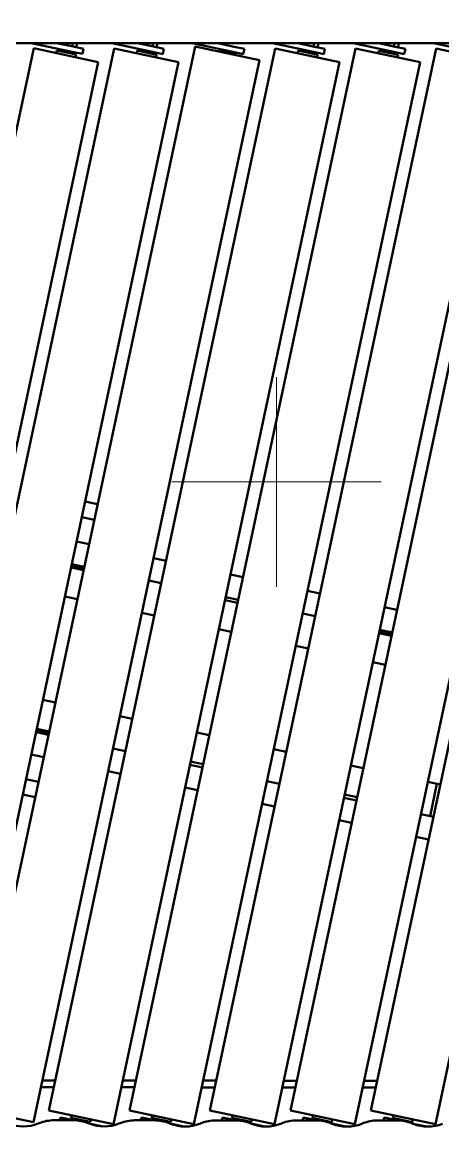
# Model space of a CAD drawing. Header units: millimetres. Extents: x 845401 to 948039, y 511594 to 550263.
# Drawn here: x 916760 to 917079, y 536634 to 537483 of the extents above; entities that cross this region are included whole.
import ezdxf

# ---------------------------------------------------------------- set-up
doc = ezdxf.new("R2010")
doc.units = ezdxf.units.MM
doc.layers.add('00', color=7, linetype='Continuous')
doc.layers.add('A-剖-0.10mm.......SECT-L01', color=255, linetype='Continuous', lineweight=18)
doc.layers.add('可见 (ISO)', color=7, linetype='Continuous', lineweight=50)

# ---------------------------------------------------------------- blocks, each defined once
blk = doc.blocks.new('单件分离新结构核图')
at = {"layer": '可见 (ISO)'}
for p, q in [((4623683.87, 896123.08), (4621866.37, 896123.08)), ((4623030.51, 896119.1), (4622859.5, 895314.57)), ((4623091.51, 896119.1), (4622920.5, 895314.57)), ((4623152.82, 896120.57), (4622981.82, 895316.04)), ((4623028.67, 896123.07), (4623059.61, 896116.49)), ((4623079.42, 896108.7), (4623030.51, 896119.1)), ((4623213.51, 896119.1), (4623042.5, 895314.57)), ((4623047.86, 896123.08), (4623060.44, 896120.4)), ((4623049.48, 896118.64), (4623049.17, 896117.18)), ((4623050.42, 896123.08), (4623050.31, 896122.56)), ((4623053.67, 896123.08), (4623053.42, 896121.9)), ((4623060.16, 896123.08), (4623059.63, 896120.58)), ((4623068.26, 896118.74), (4623060.44, 896120.4)), ((4623063.41, 896123.08), (4623062.74, 896119.92)), ((4623068.26, 896118.74), (4623067.43, 896114.83)), ((4623089.67, 896123.07), (4623120.61, 896116.49)), ((4623140.42, 896108.7), (4623091.51, 896119.1)), ((4623274.51, 896119.1), (4623103.5, 895314.57)), ((4623108.86, 896123.08), (4623121.44, 896120.4)), ((4623110.48, 896118.64), (4623110.17, 896117.18)), ((4623111.42, 896123.08), (4623111.31, 896122.56)), ((4623114.67, 896123.08), (4623114.42, 896121.9)), ((4623121.16, 896123.08), (4623120.63, 896120.58)), ((4623129.26, 896118.74), (4623121.44, 896120.4)), ((4623124.41, 896123.08), (4623123.74, 896119.92)), ((4623129.26, 896118.74), (4623128.43, 896114.83)), ((4623150.67, 896123.07), (4623181.61, 896116.49)), ((4623201.73, 896110.17), (4623152.82, 896120.57)), ((4623335.51, 896119.1), (4623164.5, 895314.57)), ((4623169.86, 896123.08), (4623182.44, 896120.4)), ((4623172.31, 896118.47), (4623171.72, 896118.08)), ((4623190.26, 896118.74), (4623182.44, 896120.4)), ((4623190.26, 896118.74), (4623189.43, 896114.83)), ((4623211.67, 896123.07), (4623242.61, 896116.49)), ((4623262.42, 896108.7), (4623213.51, 896119.1)), ((4623396.51, 896119.1), (4623225.5, 895314.57)), ((4623230.86, 896123.08), (4623243.44, 896120.4)), ((4623232.48, 896118.64), (4623232.17, 896117.18)), ((4623233.42, 896123.08), (4623233.31, 896122.56)), ((4623236.67, 896123.08), (4623236.42, 896121.9)), ((4623243.16, 896123.08), (4623242.63, 896120.58)), ((4623251.26, 896118.74), (4623243.44, 896120.4)), ((4623246.41, 896123.08), (4623245.74, 896119.92)), ((4623251.26, 896118.74), (4623250.43, 896114.83)), ((4623272.67, 896123.07), (4623303.61, 896116.49)), ((4623323.42, 896108.7), (4623274.51, 896119.1)), ((4623457.51, 896119.1), (4623286.5, 895314.57)), ((4623291.86, 896123.08), (4623304.44, 896120.4)), ((4623293.48, 896118.64), (4623293.17, 896117.18)), ((4623294.42, 896123.08), (4623294.31, 896122.56)), ((4623297.67, 896123.08), (4623297.42, 896121.9)), ((4623304.16, 896123.08), (4623303.63, 896120.58)), ((4623312.26, 896118.74), (4623304.44, 896120.4)), ((4623307.41, 896123.08), (4623306.74, 896119.92)), ((4623312.26, 896118.74), (4623311.43, 896114.83)), ((4623333.67, 896123.07), (4623364.61, 896116.49)), ((4623384.42, 896108.7), (4623335.51, 896119.1)), ((4623201.73, 896110.17), (4623030.72, 895305.64)), ((4623048.05, 896117.42), (4623047.63, 896115.46)), ((4623062.72, 896114.3), (4623048.05, 896117.42)), ((4623052.59, 896117.98), (4623052.28, 896116.52)), ((4623058.8, 896116.66), (4623058.49, 896115.2)), ((4623059.61, 896116.49), (4623067.43, 896114.83)), ((4623061.91, 896116), (4623061.59, 896114.54)), ((4623062.72, 896114.3), (4623062.3, 896112.34)), ((4623109.05, 896117.42), (4623108.63, 896115.46)), ((4623123.72, 896114.3), (4623109.05, 896117.42)), ((4623113.59, 896117.98), (4623113.28, 896116.52)), ((4623119.8, 896116.66), (4623119.49, 896115.2)), ((4623120.61, 896116.49), (4623128.43, 896114.83)), ((4623122.91, 896116), (4623122.59, 896114.54)), ((4623123.72, 896114.3), (4623123.3, 896112.34)), ((4623171.72, 896118.08), (4623171.41, 896116.61)), ((4623171.72, 896118.08), (4623183.46, 896115.59)), ((4623181.61, 896116.49), (4623189.43, 896114.83)), ((4623183.07, 896116.18), (4623183.46, 896115.59)), ((4623183.46, 896115.59), (4623183.15, 896114.12)), ((4623231.05, 896117.42), (4623230.63, 896115.46)), ((4623245.72, 896114.3), (4623231.05, 896117.42)), ((4623235.59, 896117.98), (4623235.28, 896116.52)), ((4623241.8, 896116.66), (4623241.49, 896115.2)), ((4623242.61, 896116.49), (4623250.43, 896114.83)), ((4623244.91, 896116), (4623244.59, 896114.54)), ((4623245.72, 896114.3), (4623245.3, 896112.34)), ((4623292.05, 896117.42), (4623291.63, 896115.46)), ((4623306.72, 896114.3), (4623292.05, 896117.42)), ((4623296.59, 896117.98), (4623296.28, 896116.52)), ((4623302.8, 896116.66), (4623302.49, 896115.2)), ((4623303.61, 896116.49), (4623311.43, 896114.83)), ((4623305.91, 896116), (4623305.59, 896114.54)), ((4623306.72, 896114.3), (4623306.3, 896112.34)), ((4623079.42, 896108.7), (4622908.41, 895304.18)), ((4623140.42, 896108.7), (4622969.41, 895304.18)), ((4623262.42, 896108.7), (4623091.41, 895304.18)), ((4623323.42, 896108.7), (4623152.41, 895304.18)), ((4623384.42, 896108.7), (4623213.41, 895304.18)), ((4623445.42, 896108.7), (4623274.41, 895304.18)), ((4623506.42, 896108.7), (4623335.41, 895304.18)), ((4623079.11, 895773.75), (4623069.65, 895775.76)), ((4623076.61, 895762.01), (4623067.16, 895764.02)), ((4623072.66, 895743.43), (4623063.21, 895745.44)), ((4623069.02, 895726.31), (4623059.57, 895728.32)), ((4623131.02, 895731.02), (4623121.57, 895733.03)), ((4623059.05, 895725.87), (4623068.5, 895723.86)), ((4623068.59, 895725.38), (4623059.36, 895727.34)), ((4623068.59, 895725.38), (4623068.28, 895723.91)), ((4623068.7, 895726.38), (4623068.51, 895725.5)), ((4623068.51, 895725.5), (4623068.59, 895725.38)), ((4623189.39, 895718.62), (4623179.93, 895720.63)), ((4623127.39, 895713.9), (4623117.93, 895715.91)), ((4623054.37, 895703.87), (4623063.82, 895701.86)), ((4623185.75, 895701.5), (4623176.29, 895703.51)), ((4623247.75, 895706.21), (4623238.29, 895708.22)), ((4623175.77, 895701.06), (4623185.23, 895699.05)), ((4623306.11, 895693.81), (4623296.66, 895695.82)), ((4623112.73, 895691.46), (4623122.19, 895689.45)), ((4623244.11, 895689.09), (4623234.66, 895691.1)), ((4623171.1, 895679.05), (4623180.55, 895677.05)), ((4623302.27, 895675.71), (4623292.81, 895677.72)), ((4623302.37, 895676.2), (4623292.92, 895678.21)), ((4623302.47, 895676.69), (4623293.02, 895678.7)), ((4623292.5, 895676.25), (4623301.96, 895674.24)), ((4623229.46, 895666.65), (4623238.91, 895664.64)), ((4623287.82, 895654.24), (4623297.28, 895652.23)), ((4623037.74, 895625.61), (4623047.19, 895623.6)), ((4623096.1, 895613.21), (4623105.55, 895611.2)), ((4623041.99, 895599.15), (4623032.54, 895601.16)), ((4623041.96, 895600.59), (4623032.83, 895602.53)), ((4623042.51, 895601.6), (4623033.06, 895603.61)), ((4623041.8, 895601.75), (4623041.57, 895600.67)), ((4623041.96, 895600.59), (4623041.67, 895599.22)), ((4623154.46, 895600.8), (4623163.92, 895598.79)), ((4623038.36, 895582.03), (4623028.9, 895584.04)), ((4623100.36, 895586.74), (4623090.9, 895588.75)), ((4623212.83, 895588.4), (4623222.28, 895586.39)), ((4623158.72, 895574.34), (4623149.26, 895576.35)), ((4623159.24, 895576.78), (4623149.78, 895578.79)), ((4623271.19, 895575.99), (4623280.64, 895573.98)), ((4623096.72, 895569.63), (4623087.26, 895571.64)), ((4623034.41, 895563.45), (4623024.95, 895565.46)), ((4623155.08, 895557.22), (4623145.63, 895559.23)), ((4623217.08, 895561.93), (4623207.63, 895563.94)), ((4623329.55, 895563.59), (4623339.01, 895561.58)), ((4623336.5, 895562.11), (4623331.3, 895537.66)), ((4623031.91, 895551.71), (4623022.45, 895553.72)), ((4623275.45, 895549.53), (4623265.99, 895551.54)), ((4623275.97, 895551.97), (4623266.51, 895553.98)), ((4623213.44, 895544.82), (4623203.99, 895546.83)), ((4623271.81, 895532.41), (4623262.35, 895534.42)), ((4623333.81, 895537.12), (4623324.35, 895539.13)), ((4623330.17, 895520.01), (4623320.72, 895522.02)), ((4623047.31, 895337.17), (4623037.43, 895337.17)), ((4623108.31, 895337.17), (4623098.43, 895337.17)), ((4623169.31, 895337.17), (4623159.43, 895337.17)), ((4623230.31, 895337.17), (4623220.43, 895337.17)), ((4623291.31, 895337.17), (4623281.43, 895337.17)), ((4623046.23, 895332.08), (4623036.34, 895332.08)), ((4623107.23, 895332.08), (4623097.34, 895332.08)), ((4623168.23, 895332.08), (4623158.34, 895332.08)), ((4623229.23, 895332.08), (4623219.34, 895332.08)), ((4623290.23, 895332.08), (4623280.34, 895332.08)), ((4623030.72, 895305.64), (4622981.82, 895316.04)), ((4623091.41, 895304.18), (4623042.5, 895314.57)), ((4623152.41, 895304.18), (4623103.5, 895314.57)), ((4623213.41, 895304.18), (4623164.5, 895314.57)), ((4623274.41, 895304.18), (4623225.5, 895314.57)), ((4623335.41, 895304.18), (4623286.5, 895314.57)), ((4623035.2, 895304.93), (4623034.21, 895304.54)), ((4623046.34, 895307.08), (4623061.13, 895307.08)), ((4623050.85, 895307.08), (4623051.31, 895309.25)), ((4623061.09, 895307.17), (4623051.31, 895309.25)), ((4623059.21, 895308.98), (4623059.62, 895310.93)), ((4623073.88, 895305.86), (4623059.21, 895308.98)), ((4623060.04, 895307.39), (4623060.33, 895308.74)), ((4623061.52, 895307.08), (4623061.09, 895307.17)), ((4623063.21, 895307.01), (4623063.44, 895308.08)), ((4623069.47, 895305.9), (4623069.65, 895306.76)), ((4623073.26, 895304.54), (4623072.27, 895304.93)), ((4623072.49, 895304.84), (4623072.75, 895306.1)), ((4623083.5, 895302.4), (4623073.02, 895304.63)), ((4623073.88, 895305.86), (4623074.29, 895307.81)), ((4623096.54, 895304.93), (4623095.55, 895304.54)), ((4623107.68, 895307.08), (4623122.47, 895307.08)), ((4623112.19, 895307.08), (4623112.65, 895309.25)), ((4623122.43, 895307.17), (4623112.65, 895309.25)), ((4623120.21, 895308.98), (4623120.62, 895310.93)), ((4623134.88, 895305.86), (4623120.21, 895308.98)), ((4623121.06, 895307.46), (4623121.33, 895308.74)), ((4623122.86, 895307.08), (4623122.43, 895307.17)), ((4623124.21, 895307.03), (4623124.44, 895308.08)), ((4623130.48, 895305.99), (4623130.65, 895306.76)), ((4623133.52, 895304.97), (4623133.75, 895306.1)), ((4623134.6, 895304.54), (4623133.61, 895304.93)), ((4623144.84, 895302.4), (4623134.36, 895304.63)), ((4623134.88, 895305.86), (4623135.29, 895307.81)), ((4623157.88, 895304.93), (4623156.89, 895304.54)), ((4623169.02, 895307.08), (4623183.81, 895307.08)), ((4623173.53, 895307.08), (4623173.99, 895309.25)), ((4623183.77, 895307.17), (4623173.99, 895309.25)), ((4623181.21, 895308.98), (4623181.62, 895310.93)), ((4623195.88, 895305.86), (4623181.21, 895308.98)), ((4623182.07, 895307.53), (4623182.33, 895308.74)), ((4623184.2, 895307.08), (4623183.77, 895307.17)), ((4623185.22, 895307.05), (4623185.44, 895308.08)), ((4623191.5, 895306.07), (4623191.65, 895306.76)), ((4623194.54, 895305.09), (4623194.75, 895306.1)), ((4623195.94, 895304.54), (4623194.95, 895304.93)), ((4623206.18, 895302.4), (4623195.7, 895304.63)), ((4623195.88, 895305.86), (4623196.29, 895307.81)), ((4623219.22, 895304.93), (4623218.23, 895304.54)), ((4623230.36, 895307.08), (4623245.15, 895307.08)), ((4623234.87, 895307.08), (4623235.33, 895309.25)), ((4623245.11, 895307.17), (4623235.33, 895309.25)), ((4623242.21, 895308.98), (4623242.62, 895310.93)), ((4623256.88, 895305.86), (4623242.21, 895308.98)), ((4623243.09, 895307.6), (4623243.33, 895308.74)), ((4623245.54, 895307.08), (4623245.11, 895307.17)), ((4623246.22, 895307.06), (4623246.44, 895308.08)), ((4623252.52, 895306.16), (4623252.65, 895306.76)), ((4623255.57, 895305.21), (4623255.75, 895306.1)), ((4623257.28, 895304.54), (4623256.29, 895304.93)), ((4623256.88, 895305.86), (4623257.29, 895307.81)), ((4623267.52, 895302.4), (4623257.04, 895304.63)), ((4623280.56, 895304.93), (4623279.57, 895304.54)), ((4623291.7, 895307.08), (4623306.49, 895307.08)), ((4623296.21, 895307.08), (4623296.67, 895309.25)), ((4623306.45, 895307.17), (4623296.67, 895309.25)), ((4623303.21, 895308.98), (4623303.62, 895310.93)), ((4623317.88, 895305.86), (4623303.21, 895308.98)), ((4623304.1, 895307.67), (4623304.33, 895308.74)), ((4623306.88, 895307.08), (4623306.45, 895307.17)), ((4623307.22, 895307.07), (4623307.44, 895308.08)), ((4623313.54, 895306.24), (4623313.65, 895306.76)), ((4623316.59, 895305.33), (4623316.75, 895306.1)), ((4623318.62, 895304.54), (4623317.63, 895304.93)), ((4623317.88, 895305.86), (4623318.29, 895307.81)), ((4623328.86, 895302.4), (4623318.38, 895304.63))]:
    blk.add_line(p, q, dxfattribs=at)
for centre, radius, start, end in [((4623028.57, 896122.58), 0.5, 78, 90), ((4623089.57, 896122.58), 0.5, 78, 90), ((4623150.57, 896122.58), 0.5, 78, 90), ((4623211.57, 896122.58), 0.5, 78, 90), ((4623272.57, 896122.58), 0.5, 78, 90), ((4623333.57, 896122.58), 0.5, 78, 90), ((4623023.06, 895332.39), 30, 248.19859, 291.80141), ((4623046.34, 895277.08), 30, 90, 111.80141), ((4623061.13, 895277.08), 30, 68.19859, 90), ((4623084.4, 895332.39), 30, 248.19859, 291.80141), ((4623107.68, 895277.08), 30, 90, 111.80141), ((4623122.47, 895277.08), 30, 68.19859, 90), ((4623145.74, 895332.39), 30, 248.19859, 291.80141), ((4623169.02, 895277.08), 30, 90, 111.80141), ((4623183.81, 895277.08), 30, 68.19859, 90), ((4623207.08, 895332.39), 30, 248.19859, 291.80141), ((4623230.36, 895277.08), 30, 90, 111.80141), ((4623245.15, 895277.08), 30, 68.19859, 90), ((4623268.42, 895332.39), 30, 248.19859, 291.80141), ((4623291.7, 895277.08), 30, 90, 111.80141), ((4623306.49, 895277.08), 30, 68.19859, 90), ((4623329.76, 895332.39), 30, 248.19859, 291.80141)]:
    blk.add_arc(centre, radius, start, end, dxfattribs=at)
blk = doc.blocks.new('C线')
at = {"layer": 'A-剖-0.10mm.......SECT-L01', "color": 1, "rotation": 359.9712527628268}
blk.add_blockref('单件分离新结构核图', (-3624841.16, -417498.02, 12.69), dxfattribs=at)
blk = doc.blocks.new('BC线平台')
at = {"layer": 'A-剖-0.10mm.......SECT-L01'}
h = blk.add_hatch(dxfattribs=at)
h.set_pattern_fill('CROSS', color=2, scale=50)
h.set_pattern_definition([(0, (691447.87, 341554.85), (317.5, 317.5), [158.75, -476.25]), (90, (691527.24, 341475.47), (-317.5, 317.5), [158.75, -476.25])])
h.paths.add_polyline_path([(791174.13, 370096.42), (802932.03, 370096.42), (802932.03, 366396.42), (791174.13, 366396.42)])

msp = doc.modelspace()

# ---------------------------------------------------------------- block references
at = {"layer": '00'}
for name, p in [('BC线平台', (120688.34, 168041.31, -0.98)), ('C线', (-81869.83, 61162.22))]:
    msp.add_blockref(name, p, dxfattribs=at)

doc.saveas('drawing.dxf')
